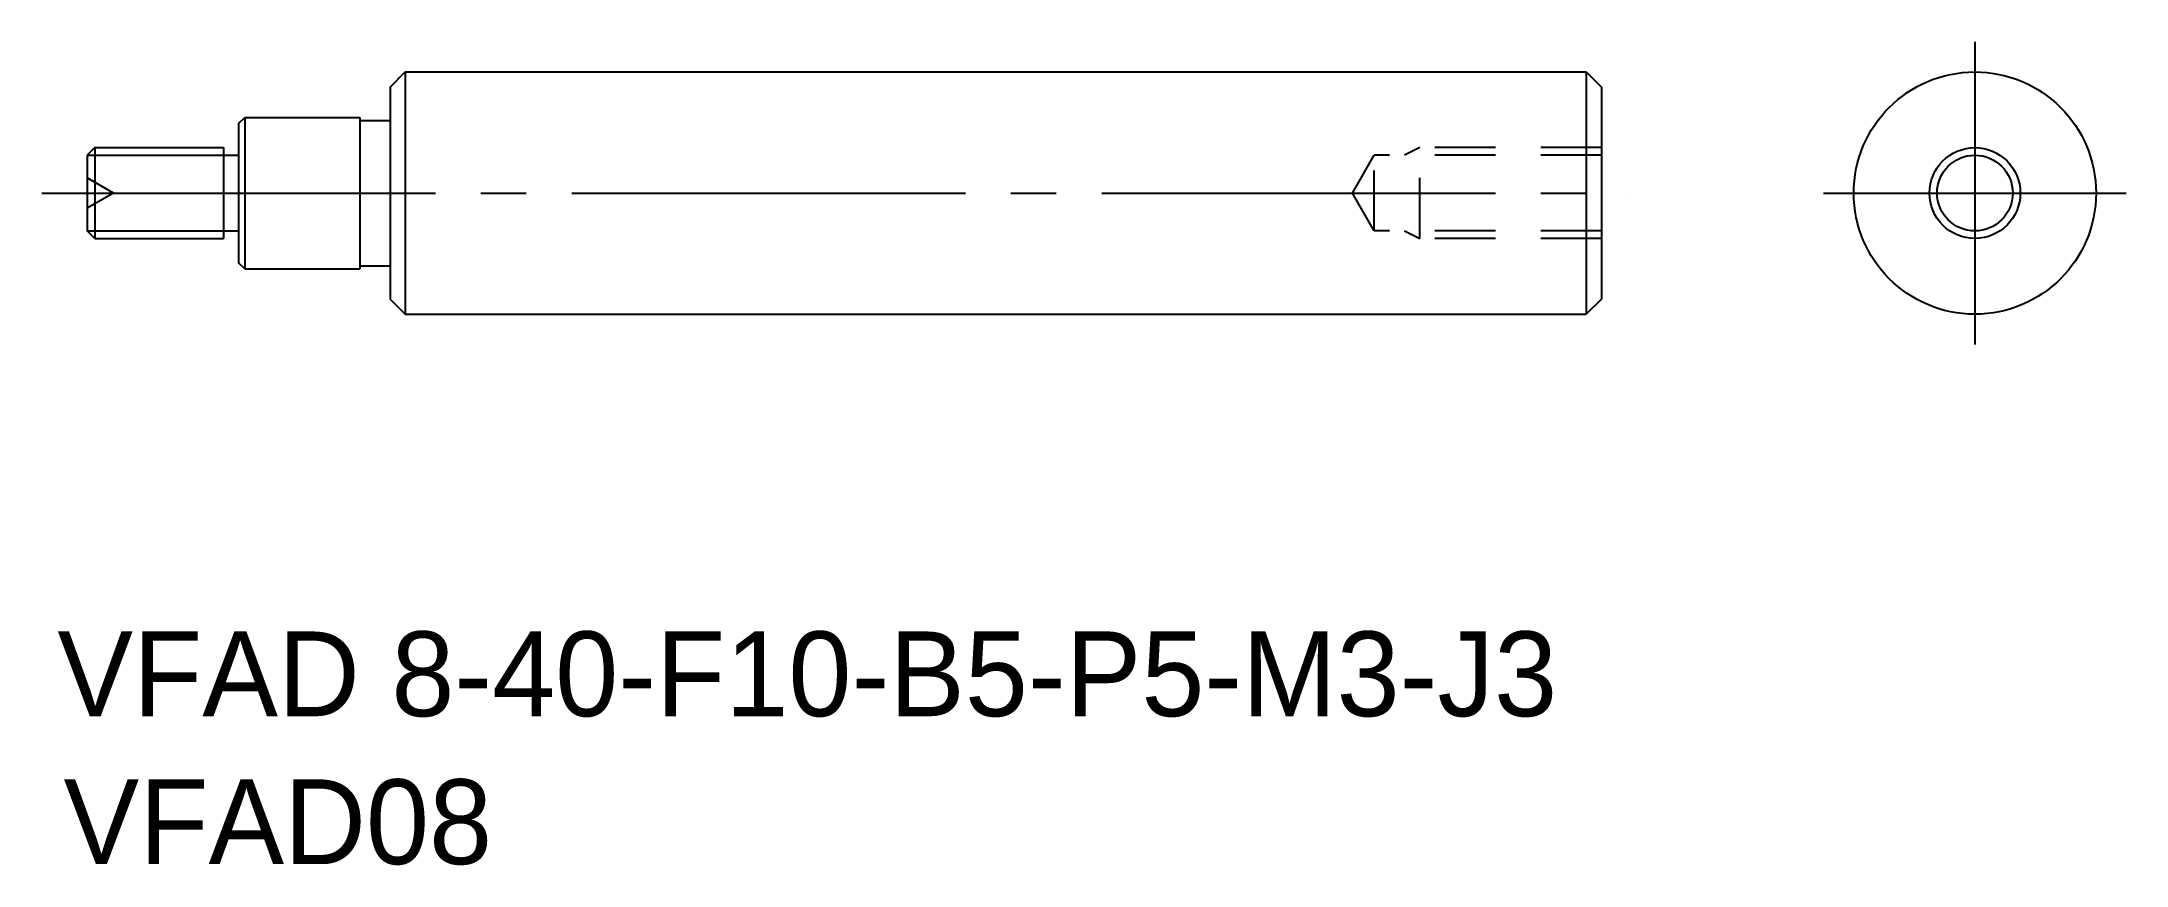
# Model space of a CAD drawing. Extents: x 109.4 to 178.2, y 172.7 to 199.9.
import ezdxf

# ---------------------------------------------------------------- set-up
doc = ezdxf.new("R2010")
doc.units = 0
doc.linetypes.add('CENTER', pattern=[17.5, 13, -1.5, 1.5, -1.5])
doc.linetypes.add('DASHED', pattern=[3.5, 2, -1.5])
doc.layers.get('0').update_dxf_attribs({"linetype": 'CONTINUOUS'})
doc.layers.add('CENTER', color=1, linetype='CENTER')

msp = doc.modelspace()

# ---------------------------------------------------------------- linework, layer by layer
at = {"color": 7, "linetype": 'CONTINUOUS'}
for p, q in [((120.872, 198.396), (121.372, 198.896)), ((120.872, 198.396), (120.872, 191.396)), ((121.372, 198.896), (160.372, 198.896)), ((121.372, 198.896), (121.372, 190.896)), ((160.372, 198.896), (160.372, 190.896)), ((160.372, 198.896), (160.872, 198.396)), ((160.872, 198.396), (160.872, 191.396)), ((115.872, 197.196), (116.072, 197.396)), ((115.872, 197.196), (115.872, 192.596)), ((116.072, 197.396), (116.072, 192.396)), ((116.072, 197.396), (119.872, 197.396)), ((119.872, 197.396), (119.872, 192.396)), ((119.872, 197.296), (120.872, 197.296)), ((111.122, 196.396), (110.872, 196.146)), ((111.122, 196.396), (115.372, 196.396)), ((111.122, 196.396), (111.122, 193.396)), ((115.372, 196.396), (115.372, 193.396)), ((110.872, 196.146), (110.872, 193.646)), ((115.372, 196.146), (115.872, 196.146)), ((111.122, 193.396), (110.872, 193.646)), ((115.372, 193.646), (115.872, 193.646)), ((111.122, 193.396), (115.372, 193.396)), ((116.072, 192.396), (115.872, 192.596)), ((116.072, 192.396), (119.872, 192.396)), ((119.872, 192.496), (120.872, 192.496)), ((120.872, 191.396), (121.372, 190.896)), ((160.872, 191.396), (160.372, 190.896)), ((121.372, 190.896), (160.372, 190.896))]:
    msp.add_line(p, q, dxfattribs=at)
at = {"color": 3, "linetype": 'DASHED'}
for p, q in [((154.872, 196.396), (154.372, 196.146)), ((160.872, 196.396), (154.872, 196.396)), ((154.872, 193.396), (154.872, 196.396)), ((152.651, 194.896), (153.372, 196.146)), ((160.872, 196.146), (153.372, 196.146)), ((153.372, 193.646), (153.372, 196.146)), ((111.739, 194.896), (110.873, 195.396)), ((111.739, 194.896), (110.873, 194.396)), ((153.372, 193.646), (152.651, 194.896)), ((160.872, 193.646), (153.372, 193.646)), ((154.372, 193.646), (154.872, 193.396)), ((160.872, 193.396), (154.872, 193.396))]:
    msp.add_line(p, q, dxfattribs=at)
at = {"color": 3, "linetype": 'CONTINUOUS'}
for p, q in [((110.872, 196.146), (115.372, 196.146)), ((110.872, 193.646), (115.372, 193.646))]:
    msp.add_line(p, q, dxfattribs=at)
at = {"color": 7, "linetype": 'CONTINUOUS'}
for radius in [4, 1.25]:
    msp.add_circle((173.203, 194.896), radius, dxfattribs=at)
at = {"color": 3, "linetype": 'CONTINUOUS'}
msp.add_circle((173.203, 194.896), 1.5, dxfattribs=at)
at = {"layer": 'CENTER', "color": 1, "linetype": 'CENTER'}
for p, q in [((173.203, 199.896), (173.203, 189.896)), ((109.37, 194.896), (161.872, 194.896)), ((168.203, 194.896), (178.203, 194.896))]:
    msp.add_line(p, q, dxfattribs=at)

# ---------------------------------------------------------------- texts
at = {"color": 7, "linetype": 'CONTINUOUS'}
for s, p in [('VFAD 8-40-F10-B5-P5-M3-J3', (109.889, 177.618)), ('VFAD08', (110.092, 172.733))]:
    msp.add_text(s, height=2.8, dxfattribs=at).set_placement(p)

doc.saveas('drawing.dxf')
